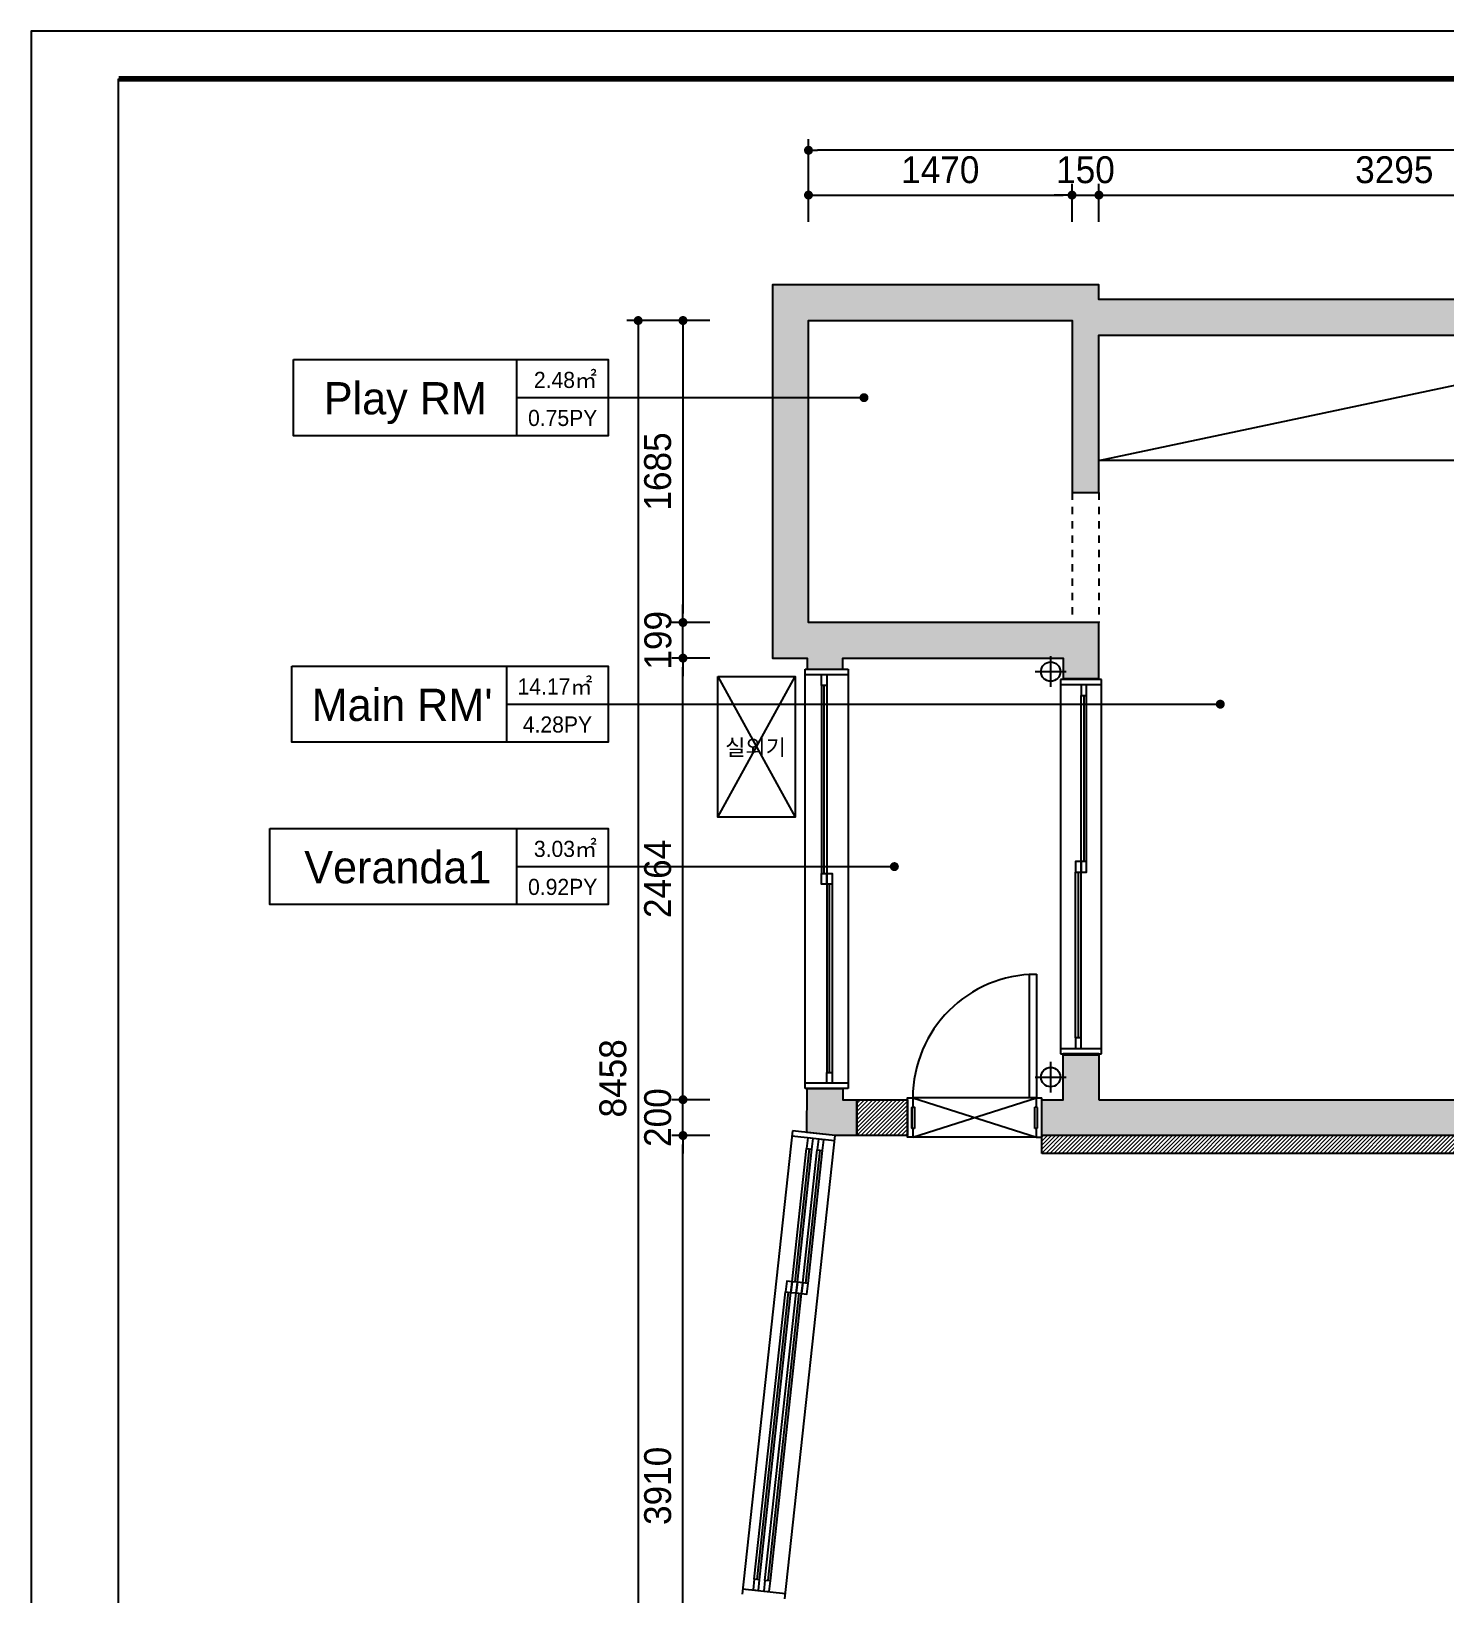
# Model space of a CAD drawing. Header units: millimetres. Extents: x 0 to 400063, y 963 to 238763.
# Drawn here: x 66372 to 74256, y 116175 to 124894 of the extents above; entities that cross this region are included whole.
import ezdxf
from ezdxf.enums import TextEntityAlignment as Align

# ---------------------------------------------------------------- set-up
doc = ezdxf.new("R2010")
doc.units = ezdxf.units.MM
doc.header["$LTSCALE"] = 40
doc.header["$PDMODE"] = 34
doc.linetypes.add('HIDDEN', pattern=[2, 1, -1])
doc.layers.get('Defpoints').update_dxf_attribs({"color": 249})
doc.layers.add('.', color=7, linetype='Continuous', lineweight=13)
for name, color, linetype in [('2sec', 2, 'Continuous'), ('3TI-CE-LIGHT', 6, 'Continuous'), ('4LEA', 4, 'Continuous'), ('DIM', 8, 'Continuous'), ('DOOR', 4, 'Continuous'), ('DOOR-FRAME', 4, 'Continuous'), ('DWG', 7, 'Continuous'), ('GPG-TEXT', 3, 'Continuous'), ('SOL253', 253, 'Continuous'), ('도면층4', 4, 'Continuous'), ('도면층5', 5, 'Continuous'), ('도면층8', 253, 'Continuous')]:
    doc.layers.add(name, color=color, linetype=linetype)
doc.styles.add('GHS', font='stylu.ttf')
doc.styles.add('HY울릉도L', font='HYWULM.TTF')
doc.styles.add('울릉도 L', font='HYWULM.TTF')
doc.styles.add('휴먼엑스포', font='stylu.ttf')
doc.dimstyles.new('황금손50', dxfattribs={"dimscale": 50, "dimtxt": 3, "dimasz": 1, "dimexe": 1.25, "dimexo": 2, "dimgap": 1.25, "dimtad": 1, "dimdec": 0, "dimzin": 9, "dimtxsty": '울릉도 L', "dimblk": 'DOT', "dimcen": 2.5, "dimclrd": 1, "dimclre": 1, "dimadec": 0, "dimazin": 0, "dimtfac": 1, "dimtdec": 0, "dimtix": 1, "dimtmove": 0, "dimatfit": 2, "dimldrblk": 'DOT', "dimfxl": 0, "dimarcsym": 0})
pattern_1 = [(45, (-81241.096, -39174.001), (-11.2253202, 11.2253202), [])]

# ---------------------------------------------------------------- blocks, each defined once
blk = doc.blocks.new('_Dot')
at = {"color": 0, "lineweight": -2}
blk.add_line((-0.5, 0), (-1, 0), dxfattribs=at)
at = {"color": 0, "const_width": 0.5}
blk.add_lwpolyline([(-0.25, 0, 1), (0.25, 0, 1)], format="xyb", close=True, dxfattribs=at)
blk = doc.blocks.new('*D121')
at = {"layer": 'Defpoints', "color": 0}
for p in [(72176.8, 123980.2), (70706.8, 123730.2), (72176.8, 123730.2)]:
    blk.add_point(p, dxfattribs=at)
at = {"layer": 'DIM', "color": 1, "lineweight": -2}
for p, q in [((70706.8, 123830.2), (70706.8, 124042.7)), ((72176.8, 123830.2), (72176.8, 124042.7)), ((70756.8, 123980.2), (72126.8, 123980.2))]:
    blk.add_line(p, q, dxfattribs=at)
at = {"layer": 'DIM', "color": 1, "lineweight": -2, "xscale": 50, "yscale": 50, "zscale": 50, "rotation": 180}
blk.add_blockref('_Dot', (70706.8, 123980.2), dxfattribs=at)
at = {"layer": 'DIM', "color": 1, "lineweight": -2, "xscale": 50, "yscale": 50, "zscale": 50}
blk.add_blockref('_Dot', (72176.8, 123980.2), dxfattribs=at)
at = {"layer": 'DIM', "color": 1, "insert": (71441.8, 124120.7), "char_height": 150, "attachment_point": 5, "style": '울릉도 L'}
blk.add_mtext('1470', dxfattribs=at)
blk = doc.blocks.new('*D122')
at = {"layer": 'Defpoints', "color": 0}
for p in [(72326.8, 123980.2), (72176.8, 123730.2), (72326.8, 123730.2)]:
    blk.add_point(p, dxfattribs=at)
at = {"layer": 'DIM', "color": 1, "lineweight": -2}
for p, q in [((72176.8, 123830.2), (72176.8, 124042.7)), ((72326.8, 123830.2), (72326.8, 124042.7)), ((72126.8, 123980.2), (72076.8, 123980.2)), ((72176.8, 123980.2), (72326.8, 123980.2)), ((72376.8, 123980.2), (72426.8, 123980.2))]:
    blk.add_line(p, q, dxfattribs=at)
at = {"layer": 'DIM', "color": 1, "lineweight": -2, "xscale": 50, "yscale": 50, "zscale": 50}
blk.add_blockref('_Dot', (72176.8, 123980.2), dxfattribs=at)
at = {"layer": 'DIM', "color": 1, "lineweight": -2, "xscale": 50, "yscale": 50, "zscale": 50, "rotation": 180}
blk.add_blockref('_Dot', (72326.8, 123980.2), dxfattribs=at)
at = {"layer": 'DIM', "color": 1, "insert": (72251.8, 124120.7), "char_height": 150, "attachment_point": 5, "style": '울릉도 L'}
blk.add_mtext('150', dxfattribs=at)
blk = doc.blocks.new('*D123')
at = {"layer": 'Defpoints', "color": 0}
for p in [(75621.8, 123980.2), (72326.8, 123730.2), (75621.8, 123730.2)]:
    blk.add_point(p, dxfattribs=at)
at = {"layer": 'DIM', "color": 1, "lineweight": -2}
for p, q in [((72326.8, 123830.2), (72326.8, 124042.7)), ((75621.8, 123830.2), (75621.8, 124042.7)), ((72376.8, 123980.2), (75571.8, 123980.2))]:
    blk.add_line(p, q, dxfattribs=at)
at = {"layer": 'DIM', "color": 1, "lineweight": -2, "xscale": 50, "yscale": 50, "zscale": 50, "rotation": 180}
blk.add_blockref('_Dot', (72326.8, 123980.2), dxfattribs=at)
at = {"layer": 'DIM', "color": 1, "lineweight": -2, "xscale": 50, "yscale": 50, "zscale": 50}
blk.add_blockref('_Dot', (75621.8, 123980.2), dxfattribs=at)
at = {"layer": 'DIM', "color": 1, "insert": (73974.3, 124120.8), "char_height": 150, "attachment_point": 5, "style": '울릉도 L'}
blk.add_mtext('3295', dxfattribs=at)
blk = doc.blocks.new('*D128')
at = {"layer": 'Defpoints', "color": 0}
for p in [(70706.8, 124230.2), (70706.8, 123730.2), (82369.8, 123730.2)]:
    blk.add_point(p, dxfattribs=at)
at = {"layer": 'DIM', "color": 1, "lineweight": -2}
for p, q in [((70706.8, 123830.2), (70706.8, 124292.7)), ((82369.8, 123830.2), (82369.8, 124292.7)), ((82319.8, 124230.2), (70756.8, 124230.2))]:
    blk.add_line(p, q, dxfattribs=at)
at = {"layer": 'DIM', "color": 1, "lineweight": -2, "xscale": 50, "yscale": 50, "zscale": 50, "rotation": 180}
blk.add_blockref('_Dot', (70706.8, 124230.2), dxfattribs=at)
at = {"layer": 'DIM', "color": 1, "lineweight": -2, "xscale": 50, "yscale": 50, "zscale": 50}
blk.add_blockref('_Dot', (82369.8, 124230.2), dxfattribs=at)
at = {"layer": 'DIM', "color": 1, "insert": (76538.3, 124370.8), "char_height": 150, "attachment_point": 5, "style": '울릉도 L'}
blk.add_mtext('11663', dxfattribs=at)
blk = doc.blocks.new('*D144')
at = {"layer": 'Defpoints', "color": 0}
for p in [(70006.8, 118732.2), (70256.8, 118732.2), (70256.8, 114822.2)]:
    blk.add_point(p, dxfattribs=at)
at = {"layer": 'DIM', "color": 1, "lineweight": -2}
for p, q in [((70156.8, 118732.2), (69944.3, 118732.2)), ((70006.8, 114872.2), (70006.8, 118682.2)), ((70156.8, 114822.2), (69944.3, 114822.2))]:
    blk.add_line(p, q, dxfattribs=at)
at = {"layer": 'DIM', "color": 1, "lineweight": -2, "xscale": 50, "yscale": 50, "zscale": 50}
for p, rotation in [((70006.8, 118732.2), 90), ((70006.8, 114822.2), 270)]:
    blk.add_blockref('_Dot', p, dxfattribs=dict(at, rotation=rotation))
at = {"layer": 'DIM', "color": 1, "insert": (69866.2, 116777.2), "char_height": 150, "attachment_point": 5, "rotation": 90, "style": '울릉도 L'}
blk.add_mtext('3910', dxfattribs=at)
blk = doc.blocks.new('*D145')
at = {"layer": 'Defpoints', "color": 0}
for p in [(70006.8, 118932.2), (70256.8, 118932.2), (70256.8, 118732.2)]:
    blk.add_point(p, dxfattribs=at)
at = {"layer": 'DIM', "color": 1, "lineweight": -2}
for p, q in [((70006.8, 118982.2), (70006.8, 119032.2)), ((70156.8, 118932.2), (69944.3, 118932.2)), ((70006.8, 118732.2), (70006.8, 118932.2)), ((70156.8, 118732.2), (69944.3, 118732.2)), ((70006.8, 118682.2), (70006.8, 118632.2))]:
    blk.add_line(p, q, dxfattribs=at)
at = {"layer": 'DIM', "color": 1, "lineweight": -2, "xscale": 50, "yscale": 50, "zscale": 50}
for p, rotation in [((70006.8, 118932.2), 270), ((70006.8, 118732.2), 90)]:
    blk.add_blockref('_Dot', p, dxfattribs=dict(at, rotation=rotation))
at = {"layer": 'DIM', "color": 1, "insert": (69866.3, 118832.2), "char_height": 150, "attachment_point": 5, "rotation": 90, "style": '울릉도 L'}
blk.add_mtext('200', dxfattribs=at)
blk = doc.blocks.new('*D146')
at = {"layer": 'Defpoints', "color": 0}
for p in [(70006.8, 121396.2), (70256.8, 121396.2), (70256.8, 118932.2)]:
    blk.add_point(p, dxfattribs=at)
at = {"layer": 'DIM', "color": 1, "lineweight": -2}
for p, q in [((70156.8, 121396.2), (69944.3, 121396.2)), ((70006.8, 118982.2), (70006.8, 121346.2)), ((70156.8, 118932.2), (69944.3, 118932.2))]:
    blk.add_line(p, q, dxfattribs=at)
at = {"layer": 'DIM', "color": 1, "lineweight": -2, "xscale": 50, "yscale": 50, "zscale": 50}
for p, rotation in [((70006.8, 121396.2), 90), ((70006.8, 118932.2), 270)]:
    blk.add_blockref('_Dot', p, dxfattribs=dict(at, rotation=rotation))
at = {"layer": 'DIM', "color": 1, "insert": (69866.2, 120164.2), "char_height": 150, "attachment_point": 5, "rotation": 90, "style": '울릉도 L'}
blk.add_mtext('2464', dxfattribs=at)
blk = doc.blocks.new('*D147')
at = {"layer": 'Defpoints', "color": 0}
for p in [(70006.8, 121595.2), (70256.8, 121595.2), (70256.8, 121396.2)]:
    blk.add_point(p, dxfattribs=at)
at = {"layer": 'DIM', "color": 1, "lineweight": -2}
for p, q in [((70006.8, 121645.2), (70006.8, 121695.2)), ((70156.8, 121595.2), (69944.3, 121595.2)), ((70006.8, 121396.2), (70006.8, 121595.2)), ((70156.8, 121396.2), (69944.3, 121396.2)), ((70006.8, 121346.2), (70006.8, 121296.2))]:
    blk.add_line(p, q, dxfattribs=at)
at = {"layer": 'DIM', "color": 1, "lineweight": -2, "xscale": 50, "yscale": 50, "zscale": 50}
for p, rotation in [((70006.8, 121595.2), 270), ((70006.8, 121396.2), 90)]:
    blk.add_blockref('_Dot', p, dxfattribs=dict(at, rotation=rotation))
at = {"layer": 'DIM', "color": 1, "insert": (69867.5, 121495.7), "char_height": 150, "attachment_point": 5, "rotation": 90, "style": '울릉도 L'}
blk.add_mtext('199', dxfattribs=at)
blk = doc.blocks.new('*D148')
at = {"layer": 'Defpoints', "color": 0}
for p in [(70256.8, 123280.2), (70006.8, 121595.2), (70256.8, 121595.2)]:
    blk.add_point(p, dxfattribs=at)
at = {"layer": 'DIM', "color": 1, "lineweight": -2}
for p, q in [((70156.8, 123280.2), (69944.3, 123280.2)), ((70006.8, 123230.2), (70006.8, 121645.2)), ((70156.8, 121595.2), (69944.3, 121595.2))]:
    blk.add_line(p, q, dxfattribs=at)
at = {"layer": 'DIM', "color": 1, "lineweight": -2, "xscale": 50, "yscale": 50, "zscale": 50}
for p, rotation in [((70006.8, 123280.2), 90), ((70006.8, 121595.2), 270)]:
    blk.add_blockref('_Dot', p, dxfattribs=dict(at, rotation=rotation))
at = {"layer": 'DIM', "color": 1, "insert": (69866.1, 122437.7), "char_height": 150, "attachment_point": 5, "rotation": 90, "style": '울릉도 L'}
blk.add_mtext('1685', dxfattribs=at)
blk = doc.blocks.new('*D149')
at = {"layer": 'Defpoints', "color": 0}
for p in [(70256.8, 123280.2), (69756.8, 114822.2), (70256.8, 114822.2)]:
    blk.add_point(p, dxfattribs=at)
at = {"layer": 'DIM', "color": 1, "lineweight": -2}
for p, q in [((70156.8, 123280.2), (69694.3, 123280.2)), ((69756.8, 123230.2), (69756.8, 114872.2)), ((70156.8, 114822.2), (69694.3, 114822.2))]:
    blk.add_line(p, q, dxfattribs=at)
at = {"layer": 'DIM', "color": 1, "lineweight": -2, "xscale": 50, "yscale": 50, "zscale": 50}
for p, rotation in [((69756.8, 123280.2), 90), ((69756.8, 114822.2), 270)]:
    blk.add_blockref('_Dot', p, dxfattribs=dict(at, rotation=rotation))
at = {"layer": 'DIM', "color": 1, "insert": (69616.3, 119051.2), "char_height": 150, "attachment_point": 5, "rotation": 90, "style": '울릉도 L'}
blk.add_mtext('8458', dxfattribs=at)

msp = doc.modelspace()

# ---------------------------------------------------------------- hatches: boundary and pattern name
at = {"layer": '.'}
h = msp.add_hatch(color=251, dxfattribs=at)
h.dxf.hatch_style = 1
h.paths.add_polyline_path([(80986.6, 114767.2), (80526.6, 114767.2), (80526.6, 115409.2), (80326.6, 115409.2), (80326.6, 114822.2), (77620.8, 114822.2), (77620.8, 116297.2), (77466.6, 116297.2), (77465.8, 114822.2), (77070.8, 114822.2), (77070.8, 114622.2), (80779.6, 114622.2), (80779.6, 113259.2), (81939.6, 113259.2), (81939.6, 113947.2), (81816.6, 113947.2), (81816.6, 113382.2), (80986.6, 113382.2)])
h.paths.add_polyline_path([(76108.8, 114822.2), (70855.8, 114822.2), (70855.8, 115385.2), (70655.8, 115293), (70655.8, 114622.2), (76108.8, 114622.2)])
h.paths.add_polyline_path([(70975.8, 118932.2), (70898.8, 118932.2), (70898.8, 118994.2), (70698.8, 118994.2), (70697.5, 118749.2), (70855.8, 118732.2), (70975.8, 118732.2)])
h.paths.add_polyline_path([(75776.8, 118932.2), (72326.8, 118932.2), (72326.8, 119182.2), (72126.8, 119182.2), (72126.8, 118932.2), (72008.8, 118932.2), (72008.8, 118732.2), (75776.8, 118732.2)])
h.paths.add_polyline_path([(70706.8, 122849.8), (70506.8, 122849.8), (70506.8, 121396.2), (70698.8, 121396.2), (70698.8, 121334.2), (70898.8, 121334.2), (70898.8, 121396.2), (72126.8, 121396.2), (72126.8, 121282.2), (72326.8, 121282.2), (72326.8, 121595.2), (70706.8, 121595.2)], flags=17)
h.paths.add_polyline_path([(82594.8, 123398.2), (72326.8, 123398.2), (72326.8, 123480.2), (70506.8, 123480.2), (70506.8, 122849.8), (70706.8, 122849.8), (70706.8, 123280.2), (72176.8, 123280.2), (72176.8, 122320.2), (72326.8, 122320.2), (72326.8, 123198.2), (75621.8, 123198.2), (75621.8, 122450.2), (75771.8, 122450.2), (75771.8, 123198.2), (77116.8, 123198.2), (77116.8, 121753.2), (75621.8, 121753.2), (75621.8, 119821.2), (75776.8, 119821.2), (75776.8, 119957.2), (75791.8, 119957.2), (75791.8, 120107.2), (75776.8, 120107.2), (75776.8, 121557.2), (78111.8, 121557.2), (78111.8, 120107.2), (76591.8, 120107.2), (76591.8, 119957.2), (78266.8, 119957.2), (78266.8, 120113.2), (78254.8, 120113.2), (78254.8, 121753.2), (77629.8, 121753.2), (77629.8, 123198.2), (82369.8, 123198.2), (82369.8, 122488.2), (82594.8, 122488.2)])
h.paths.add_polyline_path([(77266.8, 123198.2), (77479.8, 123198.2), (77479.8, 121753.2), (77266.8, 121753.2)], flags=16)
h.paths.add_polyline_path([(82594.8, 120113.2), (79169.8, 120113.2), (79169.8, 119957.2), (82394.8, 119957.2), (82394.8, 119707.2), (82594.8, 119707.2)])
h.paths.add_polyline_path([(80603.3, 117382.2), (77465.8, 117382.2), (77465.8, 117197.2), (77620.8, 117197.2), (77620.8, 117222.2), (80326.6, 117222.2), (80326.6, 116589.2), (80526.6, 116589.2), (80526.6, 117222.2), (80603.3, 117222.2)])
h.paths.add_polyline_path([(82594.8, 117637.2), (82394.8, 117637.2), (82394.8, 117382.2), (81398.3, 117382.2), (81398.3, 117222.2), (81586.6, 117222.2), (81586.6, 116622.2), (82594.8, 116622.2)])
h.paths.add_polyline_path([(81775.8, 117222.2), (82394.8, 117222.2), (82394.8, 116822.2), (81775.8, 116822.2)], flags=16)
h = msp.add_hatch(dxfattribs=at)
h.set_pattern_fill('ANSI31', color=256, scale=5)
h.set_pattern_definition(pattern_1)
h.paths.add_polyline_path([(72326.8, 121282.2), (72126.8, 121282.2), (72126.8, 121277.2), (72326.8, 121277.2)])
h = msp.add_hatch(dxfattribs=at)
h.set_pattern_fill('ANSI31', color=256, scale=5)
h.set_pattern_definition(pattern_1)
h.paths.add_polyline_path([(72326.8, 119187.2), (72126.8, 119187.2), (72126.8, 119182.2), (72326.8, 119182.2)])
h = msp.add_hatch(dxfattribs=at)
h.set_pattern_fill('ANSI31', color=256, scale=5)
h.set_pattern_definition([(45, (-104238.552, -39174.001), (-11.2253202, 11.2253202), [])])
h.paths.add_polyline_path([(70975.8, 118732.2), (71258.8, 118732.2), (71258.8, 118932.2), (70975.8, 118932.2)])
h = msp.add_hatch(dxfattribs=at)
h.set_pattern_fill('ANSI31', color=256, scale=5)
h.set_pattern_definition(pattern_1)
h.paths.add_polyline_path([(75776.8, 118732.2), (72052.2, 118732.2), (72052.2, 118722.2), (72031.7, 118722.2), (72008.8, 118722.2), (72052.2, 118722.2), (72052.2, 118732.2), (72008.8, 118732.2), (72008.8, 118632.2), (75776.8, 118632.2)])

# ---------------------------------------------------------------- linework, layer by layer
at = {"layer": '2sec'}
msp.add_line((72008.8, 118632.2), (72008.8, 118732.2), dxfattribs=at)
for points in [[(82594.8, 123398.2), (72326.8, 123398.2), (72326.8, 123480.2), (70506.8, 123480.2), (70506.8, 121396.2), (70698.8, 121396.2), (70698.8, 121334.2), (70898.8, 121334.2), (70898.8, 121396.2), (72126.8, 121396.2), (72126.8, 121282.2), (72326.8, 121282.2), (72326.8, 121595.2), (70706.8, 121595.2), (70706.8, 123280.2), (72176.8, 123280.2), (72176.8, 122320.2), (72326.8, 122320.2), (72326.8, 123198.2), (75621.8, 123198.2)], [(75776.8, 118732.2), (75776.8, 118632.2), (72008.8, 118632.2)]]:
    msp.add_lwpolyline(points, dxfattribs=at)
for points in [[(72126.8, 121282.2), (72326.8, 121282.2), (72326.8, 121277.2), (72126.8, 121277.2)], [(72326.8, 118932.2), (75776.8, 118932.2), (75776.8, 118732.2), (72008.8, 118732.2), (72008.8, 118932.2), (72126.8, 118932.2), (72126.8, 119182.2), (72326.8, 119182.2)], [(72126.8, 119182.2), (72326.8, 119182.2), (72326.8, 119187.2), (72126.8, 119187.2)], [(70975.8, 118932.2), (70975.8, 118732.2), (70855.8, 118732.2), (70697.5, 118749.2), (70698.8, 118994.2), (70898.8, 118994.2), (70898.8, 118932.2)], [(70975.8, 118932.2), (71258.8, 118932.2), (71258.8, 118732.2), (70975.8, 118732.2)]]:
    msp.add_lwpolyline(points, close=True, dxfattribs=at)
at = {"layer": '3TI-CE-LIGHT'}
for p, q in [((72326.8, 122498.2), (75621.8, 123198.2)), ((70200.2, 120509.3), (70632.5, 121294.4)), ((70200.2, 121294.4), (70632.5, 120509.3))]:
    msp.add_line(p, q, dxfattribs=at)
for points in [[(75621.8, 122498.2), (72326.8, 122498.2), (72326.8, 123198.2), (75621.8, 123198.2)], [(70200.2, 121294.4), (70632.5, 121294.4), (70632.5, 120509.3), (70200.2, 120509.3)]]:
    msp.add_lwpolyline(points, close=True, dxfattribs=at)
at = {"layer": '4LEA', "color": 1}
for p, q in [((71288.8, 118722.2), (71978.8, 118942.2)), ((71288.8, 118942.2), (71978.8, 118722.2))]:
    msp.add_line(p, q, dxfattribs=at)
at = {"layer": '4LEA', "color": 0}
for p, q in [((71978.8, 118942.2), (71288.8, 118942.2)), ((71978.8, 118722.2), (71288.8, 118722.2))]:
    msp.add_line(p, q, dxfattribs=at)
at = {"layer": 'Defpoints', "color": 9}
msp.add_lwpolyline([(86729.9, 124894.5), (66371.6, 124894.5), (66371.6, 110534.2), (86729.9, 110534.2)], close=True, dxfattribs=at)
at = {"layer": 'Defpoints'}
msp.add_lwpolyline([(66858.2, 124629), (86243.3, 124629), (86243.3, 112110.4), (66858.2, 112110.4)], close=True, dxfattribs=at)
at = {"layer": 'DOOR', "color": 5}
msp.add_arc((71978.8, 118942.2), 690, 90, 180, dxfattribs=at)
at = {"layer": 'DOOR-FRAME', "linetype": 'Continuous'}
for p, q in [((71978.8, 118942.2), (72008.8, 118942.2)), ((71978.8, 118887.7), (71978.8, 118942.2)), ((72008.8, 118722.2), (72008.8, 118942.2)), ((71968.8, 118770.7), (71968.8, 118890.7)), ((71978.8, 118890.7), (71968.8, 118890.7)), ((71983.8, 118887.7), (71978.8, 118887.7)), ((71983.8, 118773.7), (71983.8, 118887.7)), ((71978.8, 118770.7), (71968.8, 118770.7)), ((71983.8, 118773.7), (71978.8, 118773.7)), ((71978.8, 118722.2), (71978.8, 118773.7)), ((71978.8, 118722.2), (72008.8, 118722.2))]:
    msp.add_line(p, q, dxfattribs=at)
for points in [[(71978.8, 119632.2), (71978.8, 118942.2), (71938.8, 118942.2), (71938.8, 119632.2)], [(71288.8, 118722.2), (71258.8, 118722.2), (71258.8, 118942.2), (71288.8, 118942.2), (71288.8, 118887.7), (71283.8, 118887.7), (71283.8, 118773.7), (71288.8, 118773.7)], [(71298.8, 118770.7), (71288.8, 118770.7), (71288.8, 118773.7), (71283.8, 118773.7), (71283.8, 118887.7), (71288.8, 118887.7), (71288.8, 118890.7), (71298.8, 118890.7)]]:
    msp.add_lwpolyline(points, close=True, dxfattribs=at)
at = {"layer": 'DWG', "color": 2, "const_width": 32.4}
msp.add_lwpolyline([(66858.2, 124629), (86243.3, 124629)], dxfattribs=at)
at = {"layer": 'SOL253'}
for p, q in [((69080.4, 122637.6), (69080.4, 123062.1)), ((69080.4, 122849.8), (69590, 122849.8)), ((69590, 122849.8), (71016.4, 122849.8)), ((69024.6, 120926.8), (69024.6, 121351.3)), ((69024.6, 121139.1), (69590, 121139.1)), ((69590, 121139.1), (73003.7, 121139.1)), ((69080.4, 120020.6), (69080.4, 120445.1)), ((69080.4, 120232.8), (69590, 120232.8)), ((69590, 120232.8), (71185.8, 120232.8))]:
    msp.add_line(p, q, dxfattribs=at)
for points in [[(67834.7, 123062.1), (69590, 123062.1), (69590, 122637.6), (67834.7, 122637.6)], [(67824.6, 121351.3), (69590, 121351.3), (69590, 120926.8), (67824.6, 120926.8)], [(67701.7, 120445.1), (69590, 120445.1), (69590, 120020.6), (67701.7, 120020.6)]]:
    msp.add_lwpolyline(points, close=True, dxfattribs=at)
at = {"layer": 'SOL253', "const_width": 25}
for points in [[(71016.4, 122837.3, -1), (71016.4, 122862.3, -1)], [(73003.7, 121126.6, -1), (73003.7, 121151.6, -1)], [(71185.8, 120220.3, -1), (71185.8, 120245.3, -1)]]:
    msp.add_lwpolyline(points, format="xyb", close=True, dxfattribs=at)
at = {"layer": '도면층4'}
for p, q in [((70688.8, 118994.2), (70688.8, 121334.2)), ((70688.8, 121334.2), (70928.8, 121334.2)), ((70688.8, 121304.2), (70928.8, 121304.2)), ((70928.8, 121334.2), (70928.8, 118994.2)), ((70793.8, 120194.2), (70793.8, 121244.2)), ((72111.8, 121277.2), (72111.8, 119187.2)), ((72341.8, 121277.2), (72111.8, 121277.2)), ((72341.8, 121247.2), (72111.8, 121247.2)), ((72341.8, 119187.2), (72341.8, 121277.2)), ((72241.8, 121187.2), (72241.8, 120262.2)), ((72211.8, 120202.2), (72211.8, 119277.2)), ((70823.8, 119084.2), (70823.8, 120134.2)), ((72111.8, 119217.2), (72341.8, 119217.2)), ((72111.8, 119187.2), (72341.8, 119187.2)), ((70928.8, 119024.2), (70688.8, 119024.2)), ((70928.8, 118994.2), (70688.8, 118994.2)), ((70617.2, 118758), (70336.2, 116173.2)), ((70855.8, 118732), (70617.2, 118758)), ((70574.8, 116147.3), (70855.8, 118732)), ((70852.5, 118702.2), (70613.9, 118728.1)), ((70710.8, 118657.3), (70630.1, 117915)), ((70770.5, 118650.8), (70689.8, 117908.5)), ((70593.8, 117858.6), (70419.5, 116254.7)), ((70653.5, 117852.1), (70479.2, 116248.2)), ((70339.5, 116203), (70578, 116177.1))]:
    msp.add_line(p, q, dxfattribs=at)
for points in [[(70808.8, 121244.2), (70778.8, 121244.2), (70778.8, 121304.2), (70808.8, 121304.2)], [(72256.8, 121247.2), (72226.8, 121247.2), (72226.8, 121187.2), (72256.8, 121187.2)], [(72226.8, 120262.2), (72196.8, 120262.2), (72196.8, 120202.2), (72226.8, 120202.2)], [(72256.8, 120262.2), (72226.8, 120262.2), (72226.8, 120202.2), (72256.8, 120202.2)], [(70808.8, 120134.2), (70778.8, 120134.2), (70778.8, 120194.2), (70808.8, 120194.2)], [(70838.8, 120134.2), (70808.8, 120134.2), (70808.8, 120194.2), (70838.8, 120194.2)], [(72226.8, 119277.2), (72196.8, 119277.2), (72196.8, 119217.2), (72226.8, 119217.2)], [(70838.8, 119024.2), (70808.8, 119024.2), (70808.8, 119084.2), (70838.8, 119084.2)], [(70732.2, 118715.3), (70702.4, 118718.5), (70695.9, 118658.9), (70725.7, 118655.6)], [(70791.9, 118708.8), (70762, 118712), (70755.6, 118652.4), (70785.4, 118649.2)], [(70615.2, 117916.6), (70585.4, 117919.8), (70578.9, 117860.2), (70608.7, 117856.9)], [(70645.1, 117913.3), (70615.2, 117916.6), (70608.7, 117856.9), (70638.6, 117853.7)], [(70674.9, 117910.1), (70645.1, 117913.3), (70638.6, 117853.7), (70668.4, 117850.5)], [(70704.7, 117906.9), (70674.9, 117910.1), (70668.4, 117850.5), (70698.2, 117847.2)], [(70434.4, 116253.1), (70404.6, 116256.3), (70398.1, 116196.6), (70427.9, 116193.4)], [(70494.1, 116246.6), (70464.2, 116249.8), (70457.8, 116190.2), (70487.6, 116186.9)]]:
    msp.add_lwpolyline(points, close=True, dxfattribs=at)
at = {"layer": '도면층5'}
for p, q in [((70778.8, 121244.2), (70778.8, 120194.2)), ((70808.8, 121244.2), (70808.8, 120194.2)), ((72226.8, 120262.2), (72226.8, 121187.2)), ((72256.8, 120262.2), (72256.8, 121187.2)), ((72196.8, 119277.2), (72196.8, 120202.2)), ((72226.8, 119277.2), (72226.8, 120202.2)), ((70808.8, 120134.2), (70808.8, 119084.2)), ((70838.8, 120134.2), (70838.8, 119084.2)), ((70615.2, 117916.6), (70695.9, 118658.9)), ((70645.1, 117913.3), (70725.7, 118655.6)), ((70674.9, 117910.1), (70755.6, 118652.4)), ((70704.7, 117906.9), (70785.4, 118649.2)), ((70404.6, 116256.3), (70578.9, 117860.2)), ((70434.4, 116253.1), (70608.7, 117856.9)), ((70464.2, 116249.8), (70638.6, 117853.7)), ((70494.1, 116246.6), (70668.4, 117850.5))]:
    msp.add_line(p, q, dxfattribs=at)
at = {"layer": '도면층8', "linetype": 'HIDDEN'}
for p, q in [((72176.8, 122320.2), (72176.8, 121595.2)), ((72326.8, 122320.2), (72326.8, 121595.2))]:
    msp.add_line(p, q, dxfattribs=at)
at = {"layer": '도면층8'}
for p, q in [((72057.5, 121406.9), (72057.5, 121235.2)), ((71971.6, 121321), (72143.4, 121321)), ((72057.5, 119144), (72057.5, 118972.2)), ((71971.6, 119058.1), (72143.4, 119058.1))]:
    msp.add_line(p, q, dxfattribs=at)
for centre in [(72057.5, 121321), (72057.5, 119058.1)]:
    msp.add_circle(centre, 54, dxfattribs=at)

# ---------------------------------------------------------------- texts
at = {"layer": 'GPG-TEXT'}
for s, height, style, p in [('Play RM', 180, 'GHS', (68458, 122756.5)), ('2.48㎡', 90, 'HY울릉도L', (69351.2, 122903.9)), ('0.75PY', 90, 'HY울릉도L', (69335.8, 122691.7)), ('14.17㎡', 90, 'HY울릉도L', (69292.7, 121193.2)), ("Main RM'", 180, 'GHS', (68440.1, 121045.8)), ('4.28PY', 90, 'HY울릉도L', (69306.5, 120980.9)), ('Veranda1', 180, 'GHS', (68416.2, 120139.5)), ('3.03㎡', 90, 'HY울릉도L', (69351.2, 120286.9)), ('0.92PY', 90, 'HY울릉도L', (69335.8, 120074.7))]:
    msp.add_text(s, height=height, dxfattribs=dict(at, style=style)).set_placement(p, align=Align.CENTER)
at = {"layer": '도면층4', "style": '휴먼엑스포'}
msp.add_text('실외기', height=90, dxfattribs=at).set_placement((70242.1, 120853.4))

# ---------------------------------------------------------------- dimensions: what is measured, and where the dimension line sits
at = {"layer": 'DIM'}
for base, p1, p2, picture, middle in [((70706.8, 124230.2), (82369.8, 123730.2), (70706.8, 123730.2), '*D128', (76538.3, 124370.8)), ((72176.8, 123980.2), (70706.8, 123730.2), (72176.8, 123730.2), '*D121', (71441.8, 124120.7)), ((72326.8, 123980.2), (72176.8, 123730.2), (72326.8, 123730.2), '*D122', (72251.8, 124120.7)), ((75621.8, 123980.2), (72326.8, 123730.2), (75621.8, 123730.2), '*D123', (73974.3, 124120.8))]:
    dim = msp.add_linear_dim(base=base, p1=p1, p2=p2, dimstyle='황금손50', override={"dimclrt": 1}, dxfattribs=at)
    dim.commit()
    dim.dimension.update_dxf_attribs({"geometry": picture, "text_midpoint": middle})
for base, p1, p2, picture, middle in [((69756.8, 114822.2), (70256.8, 123280.2), (70256.8, 114822.2), '*D149', (69616.3, 119051.2)), ((70006.8, 121595.2), (70256.8, 123280.2), (70256.8, 121595.2), '*D148', (69866.1, 122437.7)), ((70006.8, 121595.2), (70256.8, 121396.2), (70256.8, 121595.2), '*D147', (69867.5, 121495.7)), ((70006.8, 121396.2), (70256.8, 118932.2), (70256.8, 121396.2), '*D146', (69866.2, 120164.2)), ((70006.8, 118932.2), (70256.8, 118732.2), (70256.8, 118932.2), '*D145', (69866.3, 118832.2)), ((70006.8, 118732.2), (70256.8, 114822.2), (70256.8, 118732.2), '*D144', (69866.2, 116777.2))]:
    dim = msp.add_linear_dim(base=base, p1=p1, p2=p2, angle=90, dimstyle='황금손50', override={"dimclrt": 1}, dxfattribs=at)
    dim.commit()
    dim.dimension.update_dxf_attribs({"geometry": picture, "text_midpoint": middle})

doc.saveas('drawing.dxf')
